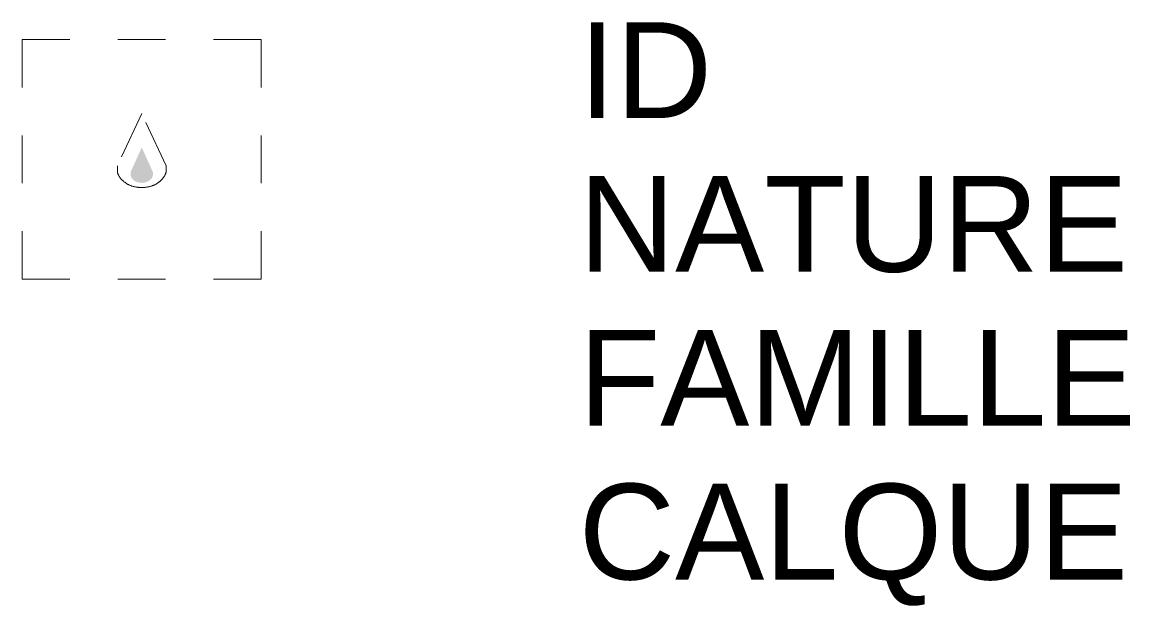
# Model space of a CAD drawing. Header units: metres. Extents: x 0 to 2.32, y -0.68 to 0.54.
import ezdxf

# ---------------------------------------------------------------- set-up
doc = ezdxf.new("R2010")
doc.units = ezdxf.units.M
doc.linetypes.add('Socle_Continu', pattern=[2.5, 2.5, 0])
doc.linetypes.add('Socle_Discontinu', pattern=[0.075, 0.05, -0.025])
doc.layers.add('GAZFL_SCT', color=40, linetype='Socle_Continu', lineweight=13)
doc.styles.get("Standard").update_dxf_attribs({"font": 'arial.ttf'})

msp = doc.modelspace()

# ---------------------------------------------------------------- hatches: boundary and pattern name
at = {"layer": 'GAZFL_SCT', "linetype": 'Socle_Discontinu'}
h = msp.add_hatch(color=256, dxfattribs=at)
edge = h.paths.add_edge_path()
edge.add_line((0.25, 0.2747), (0.2267, 0.2233))
edge.add_line((0.2267, 0.2233), (0.2267, 0.2168))
edge.add_ellipse((0.25, 0.2185), major_axis=(-0.0234, 0), ratio=0.758629, start_angle=5.446, end_angle=174.554)
edge.add_line((0.2733, 0.2168), (0.2733, 0.2233))
edge.add_line((0.2733, 0.2233), (0.25, 0.2747))

# ---------------------------------------------------------------- linework, layer by layer
msp.add_lwpolyline([(0, 0), (0.5, 0), (0.5, 0.5), (0, 0.5)], close=True, dxfattribs=at)
msp.add_lwpolyline([(0.3009, 0.2233), (0.3009, 0.2361), (0.25, 0.3455), (0.1991, 0.2361), (0.1991, 0.2233, 0.066358), (0.202, 0.2159, 0.1059), (0.2134, 0.2026, 0.086348), (0.2296, 0.1942, 0.076263), (0.25, 0.1911, 0.076263), (0.2704, 0.1942, 0.086348), (0.2866, 0.2026, 0.1059), (0.298, 0.2159, 0.066358)], format="xyb", close=True, dxfattribs=at)

# ---------------------------------------------------------------- texts
at = {"layer": 'GAZFL_SCT', "linetype": 'Socle_Discontinu', "flags": 9}
for tag, p, s in [('ID', (1.1633, 0.3363), 'JP_0743'), ('NATURE', (1.1633, 0.0151), 'Chambre rectangulaire'), ('FAMILLE', (1.1633, -0.3062), 'Gaz'), ('CALQUE', (1.1633, -0.6275), 'GAZFL_SCT')]:
    msp.add_attdef(tag, p, s, height=0.2, dxfattribs=at)

doc.saveas('drawing.dxf')
